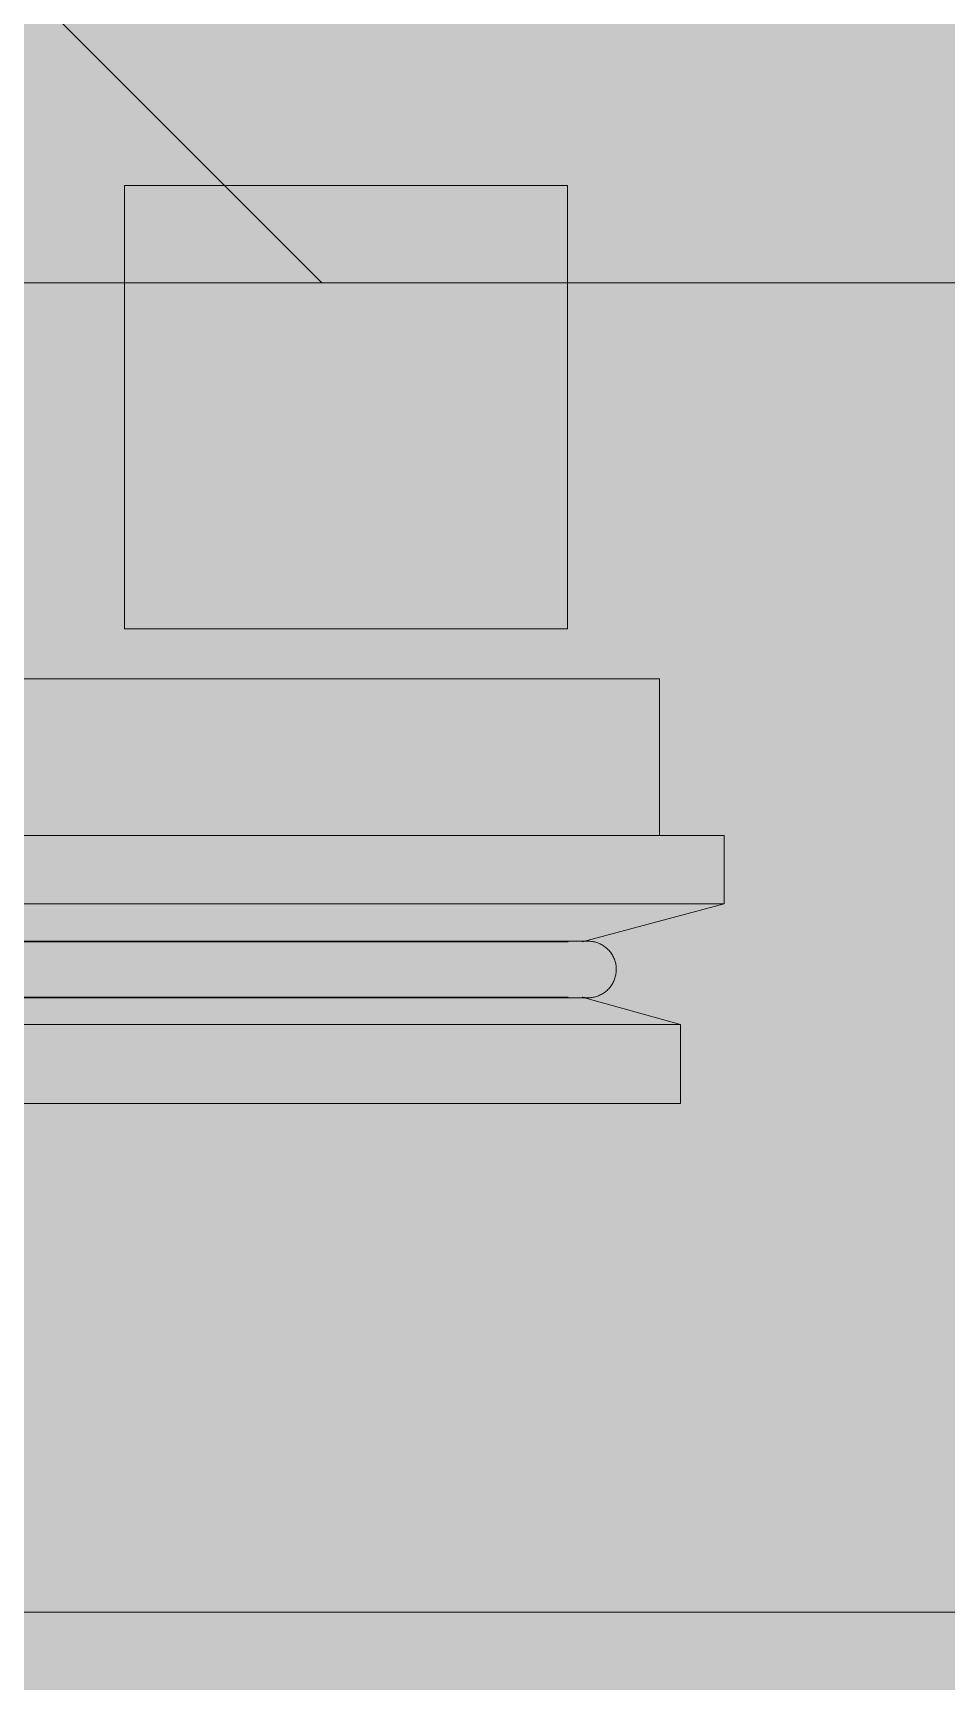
# Model space of a CAD drawing. Header units: inches. Extents: x -449 to 330, y -482 to 598.
# Drawn here: x -72.9 to -69.01, y 269.37 to 276.4 of the extents above; entities that cross this region are included whole.
import ezdxf

# ---------------------------------------------------------------- set-up
doc = ezdxf.new("R2010")
doc.units = ezdxf.units.IN
doc.header["$MEASUREMENT"] = 0
for name, color, linetype, lineweight in [('A-DETL-GENF', 92, 'Continuous', 9), ('A-WALL', 113, 'Continuous', 13), ('A-WALL-PATT', 111, 'Continuous', 13), ('I-WALL', 2, 'Continuous', 9), ('Q-SPCQ', 91, 'Continuous', 9)]:
    doc.layers.add(name, color=color, linetype=linetype, lineweight=lineweight)

# ---------------------------------------------------------------- blocks, each defined once
blk = doc.blocks.new('Hecht_PAD_AA-Arch_detached_rvt-1-Test Fit - Second Floor Plan')
at = {"layer": 'A-WALL-PATT'}
h = blk.add_hatch(dxfattribs=at)
h.set_pattern_fill('FP_17', color=256, style=0, pattern_type=2)
h.set_pattern_definition([(45, (0, 0), (-8.4853, 8.4853), []), (135, (0, 0), (-8.4853, -8.4853), [])])
h.paths.add_polyline_path([(-74.2286, 275.331), (-44.4868, 275.331), (-36.8618, 282.956), (-140.4868, 282.956), (-92.4868, 279.1435), (-140.4868, 275.331), (-75.0103, 275.331)], flags=0)
at = {"layer": 'I-WALL'}
for p, q in [((-72.951, 275.331), (-72.5102, 275.331)), ((-72.5102, 275.331), (-70.6204, 275.331)), ((-70.6204, 275.331), (-44.4868, 275.331))]:
    blk.add_line(p, q, dxfattribs=at)
blk = doc.blocks.new('schindler-3300na_traction_elevator_machine_room-less_general_purpose_front_or_front-rear_opening_2100-3500_capacity_3300bim - 3500 Front-2750691-Test Fit - Second Floor Plan')
at = {"layer": 'Q-SPCQ'}
for p, q in [((47.0079, -42.7953), (47.0079, 40.2756)), ((41.3386, -12.8034), (41.3386, -36.6929)), ((41.3386, -33.5433), (41.3386, -12.8034)), ((41.3386, -12.8034), (41.3386, -33.5433)), ((41.3386, -33.5433), (41.3386, -12.8034)), ((41.3386, -12.8034), (41.3386, -33.5433)), ((41.3386, -33.5433), (41.3386, -12.8034)), ((41.3386, -12.8034), (41.3386, -33.5433)), ((43.8444, -15.3546), (43.8444, -13.5418)), ((43.8444, -13.5418), (43.8444, -17.1438)), ((44.3594, -16.4657), (44.3594, -13.5353)), ((44.3594, -13.5353), (44.3594, -17.3302)), ((45.3193, -14.6395), (45.3193, -13.8633)), ((45.3193, -13.8633), (45.3193, -17.0545)), ((43.5083, -13.9686), (43.5083, -17.1438)), ((44.65, -14.6295), (44.65, -13.968)), ((44.65, -13.968), (44.65, -17.0545)), ((44.65, -13.9698), (44.65, -17.3302)), ((43.5083, -17.1438), (43.5083, -14.1447)), ((43.961, -15.3243), (43.961, -14.1448)), ((43.961, -14.1448), (43.961, -16.6657)), ((44.1974, -16.6657), (44.1974, -14.1448)), ((44.1974, -14.1448), (44.1974, -16.6657)), ((44.65, -14.6281), (44.65, -14.2023)), ((44.65, -15.4642), (44.65, -14.6281)), ((44.65, -15.3021), (44.65, -14.6295)), ((45.3193, -17.0545), (45.3193, -14.6395)), ((45.5322, -14.7719), (45.5322, -16.6617)), ((45.5322, -16.6617), (45.5322, -14.7719)), ((45.5322, -14.7719), (47.422, -14.7719)), ((47.422, -14.7719), (45.5322, -14.7719)), ((47.422, -14.7719), (47.422, -16.6617)), ((47.422, -16.6617), (47.422, -14.7719)), ((44.65, -17.0545), (44.65, -15.3021)), ((43.8444, -16.9314), (43.8444, -15.3546)), ((43.961, -16.6657), (43.961, -15.3243)), ((44.65, -16.4657), (44.65, -15.4642)), ((44.3594, -17.3302), (44.3594, -16.4657)), ((44.65, -17.0701), (44.65, -16.4657)), ((43.8444, -17.1438), (43.961, -16.7253)), ((44.1974, -16.7253), (44.3594, -17.3302)), ((47.422, -16.6617), (45.5322, -16.6617)), ((47.422, -16.6617), (45.5322, -16.6617)), ((43.8444, -17.1438), (43.8444, -16.9314)), ((44.65, -17.0545), (45.3193, -17.0545)), ((44.65, -17.3302), (44.65, -17.0701)), ((43.5083, -17.1438), (43.8444, -17.1438)), ((44.3594, -17.3302), (44.65, -17.3302))]:
    blk.add_line(p, q, dxfattribs=at)
at = {"layer": 'Q-SPCQ', "flags": 128}
for points in [[(43.9585, -14.3402), (43.9585, -14.4843), (43.9585, -14.6257), (43.9585, -14.7643), (43.9585, -14.8997), (43.9585, -15.0317), (43.9585, -15.1601), (43.9585, -15.2848), (43.9585, -15.4056), (43.9585, -15.5221), (43.9585, -15.6343), (43.9585, -15.742), (43.9585, -15.845), (43.9585, -15.9431), (43.9585, -16.0362), (43.9585, -16.1241), (43.9585, -16.2067), (43.9585, -16.2839), (43.9585, -16.3555), (43.9585, -16.4214), (43.9585, -16.4815), (43.9585, -16.5358), (43.9585, -16.5841), (43.9585, -16.6263), (43.9585, -16.6624), (43.9585, -16.6923), (43.9585, -16.716), (43.9585, -16.7335), (43.9585, -16.7446), (43.9585, -16.7495), (43.9585, -16.7497)], [(44.1999, -16.7497), (44.1999, -16.7466), (44.1999, -16.7371), (44.1999, -16.7214), (44.1999, -16.6993), (44.1999, -16.6711), (44.1999, -16.6366), (44.1999, -16.5961), (44.1999, -16.5494), (44.1999, -16.4968), (44.1999, -16.4382), (44.1999, -16.3739), (44.1999, -16.3038), (44.1999, -16.2281), (44.1999, -16.147), (44.1999, -16.0605), (44.1999, -15.9687), (44.1999, -15.872), (44.1999, -15.7703), (44.1999, -15.6639), (44.1999, -15.5528), (44.1999, -15.4374), (44.1999, -15.3178), (44.1999, -15.1942), (44.1999, -15.0667), (44.1999, -14.9356), (44.1999, -14.8011), (44.1999, -14.6634), (44.1999, -14.5228), (44.1999, -14.3793)], [(43.9585, -14.9356), (43.9585, -14.8011), (43.9585, -14.6634), (43.9585, -14.5228), (43.9585, -14.3793), (43.9585, -14.2334), (43.9585, -14.1708)], [(44.1999, -14.1936), (44.1999, -14.3402), (44.1999, -14.4843), (44.1999, -14.6257), (44.1999, -14.7643), (44.1999, -14.8997), (44.1999, -15.0317), (44.1999, -15.1601), (44.1999, -15.2848)], [(43.9585, -15.3178), (43.9585, -15.1942), (43.9585, -15.0667), (43.9585, -14.9356)], [(43.9585, -15.5528), (43.9585, -15.4374), (43.9585, -15.3456)], [(44.1999, -15.342), (44.1999, -15.4056), (44.1999, -15.5221), (44.1999, -15.6343), (44.1999, -15.742), (44.1999, -15.845), (44.1999, -15.9431), (44.1999, -16.0362), (44.1999, -16.1241), (44.1999, -16.204)], [(43.9585, -16.2023), (43.9585, -16.147), (43.9585, -16.0605), (43.9585, -15.9687), (43.9585, -15.872), (43.9585, -15.7703), (43.9585, -15.6639), (43.9585, -15.5528)], [(43.9585, -16.4382), (43.9585, -16.3739), (43.9585, -16.3038), (43.9585, -16.2281)], [(44.1999, -16.2139), (44.1999, -16.2839), (44.1999, -16.3555), (44.1999, -16.4214), (44.1999, -16.4815), (44.1999, -16.5358), (44.1999, -16.5841), (44.1999, -16.6263), (44.1999, -16.6624)], [(43.9585, -16.6366), (43.9585, -16.5961), (43.9585, -16.5494), (43.9585, -16.4968), (43.9585, -16.4382)], [(43.9585, -16.7497), (43.9585, -16.7466), (43.9585, -16.7371), (43.9585, -16.7214), (43.9585, -16.6993), (43.9585, -16.6711), (43.9585, -16.6366)], [(44.1999, -16.7497), (44.1998, -16.7546), (44.1995, -16.7594), (44.199, -16.7642), (44.1983, -16.769), (44.1975, -16.7737), (44.1964, -16.7784), (44.1952, -16.7831), (44.1937, -16.7877), (44.1921, -16.7923), (44.1903, -16.7967), (44.1884, -16.8011), (44.1862, -16.8055), (44.1839, -16.8097), (44.1814, -16.8138), (44.1788, -16.8179), (44.176, -16.8218), (44.173, -16.8256), (44.1699, -16.8293), (44.1667, -16.8329), (44.1633, -16.8363), (44.1597, -16.8396), (44.1561, -16.8428), (44.1523, -16.8458), (44.1484, -16.8486), (44.1444, -16.8513), (44.1403, -16.8538), (44.1361, -16.8562), (44.1318, -16.8584), (44.1274, -16.8604), (44.1229, -16.8622), (44.1184, -16.8639), (44.1138, -16.8654), (44.1091, -16.8667), (44.1044, -16.8678), (44.0997, -16.8687), (44.0949, -16.8694), (44.0901, -16.8699), (44.0853, -16.8703), (44.0805, -16.8704), (44.0756, -16.8704), (44.0708, -16.8701), (44.066, -16.8697), (44.0612, -16.8691), (44.0565, -16.8683), (44.0517, -16.8673), (44.0471, -16.8661), (44.0424, -16.8647), (44.0379, -16.8631), (44.0334, -16.8614), (44.0289, -16.8595), (44.0246, -16.8574), (44.0203, -16.8551), (44.0162, -16.8527), (44.0121, -16.8501), (44.0081, -16.8473), (44.0043, -16.8444), (44.0006, -16.8413), (43.997, -16.8381), (43.9935, -16.8348), (43.9902, -16.8313), (43.987, -16.8276), (43.9839, -16.8239), (43.9811, -16.82), (43.9783, -16.816), (43.9758, -16.812), (43.9733, -16.8078), (43.9711, -16.8035), (43.969, -16.7991), (43.9672, -16.7947), (43.9655, -16.7902), (43.9639, -16.7856), (43.9626, -16.781), (43.9614, -16.7763), (43.9605, -16.7715), (43.9597, -16.7668), (43.9591, -16.762), (43.9587, -16.7572), (43.9585, -16.7523), (43.9585, -16.7475), (43.9587, -16.7427), (43.9591, -16.7379), (43.9596, -16.7331), (43.9604, -16.7283), (43.961, -16.7253)], [(44.1999, -16.6624), (44.1999, -16.6923), (44.1999, -16.716), (44.1999, -16.7335), (44.1999, -16.7446), (44.1999, -16.7495), (44.1999, -16.7497)]]:
    blk.add_lwpolyline(points, dxfattribs=at)

msp = doc.modelspace()

# ---------------------------------------------------------------- hatches: boundary and pattern name
at = {"layer": 'A-DETL-GENF'}
h = msp.add_hatch(color=256, dxfattribs=at)
h.paths.add_polyline_path([(-64.0891, -469.419), (-42.7368, -469.419), (-42.7368, -350.919), (-260.8618, -350.919), (-260.8618, -469.419), (-82.2601, -469.419)], flags=0)
h.paths.add_polyline_path([(-259.8618, -468.669), (-259.8612, -468.6689), (-259.4813, -468.669)], flags=0)
h.paths.add_polyline_path([(-103.2497, -457.5441), (-106.0528, -457.544), (-183.3618, -457.544), (-183.3618, -415.5433), (-103.3618, -415.5433), (-103.372, -404.544), (-183.3618, -404.544), (-183.3618, -364.544), (-95.2556, -364.544), (-95.2556, -363.044), (-183.3618, -363.0109), (-183.3618, -361.544), (-53.4868, -361.544), (-53.4868, -457.544), (-103.203, -457.544)], flags=0)
h.paths.add_polyline_path([(-150.3618, -414.0433), (-183.3618, -414.0433), (-183.3618, -412.5433), (-105.9985, -412.5178), (-105.9668, -412.4429), (-106.0554, -412.1683), (-106.3618, -411.749), (-106.372, -407.544), (-183.3618, -407.544), (-183.3618, -406.044), (-104.8618, -406.044), (-104.8618, -414.0433), (-145.8585, -414.0433)], flags=0)
h.paths.add_polyline_path([(-107.8618, -411.0433), (-183.3618, -411.0433), (-183.3618, -410.044), (-107.8618, -410.044), (-107.8618, -410.324)], flags=0)
h.paths.add_polyline_path([(-445.4868, 1.2489), (-378.3618, 1.2489), (-378.3618, 254.7515), (-449.2823, 254.7515), (-449.2823, 1.2489), (-445.68, 1.2489)], flags=0)
h.paths.add_polyline_path([(-390.6118, 24.206), (-390.6118, 25.706), (-386.4868, 25.706), (-386.4868, 24.206), (-390.4868, 24.206)], flags=0)
h.paths.add_polyline_path([(-390.6118, 73.206), (-390.6118, 74.706), (-386.4868, 74.706), (-386.4868, 73.206), (-390.4868, 73.206)], flags=0)
h.paths.add_polyline_path([(-386.6118, 122.206), (-390.6118, 122.206), (-390.6118, 123.706), (-386.4868, 123.706), (-386.4868, 122.206)], flags=0)
h.paths.add_polyline_path([(-44.4868, 207.0731), (-37.5081, 204.213), (-44.4868, 173.331), (-44.4868, 203.9481)], flags=0)
h.paths.add_polyline_path([(-118.6021, 131.706), (-38.1118, 131.706), (-38.1118, 165.706), (-36.8618, 165.706), (-36.8618, 207.0731), (-44.4868, 207.0731), (-44.4868, 249.5731), (-36.8618, 249.5731), (-36.8618, 252.6981), (-44.4868, 275.331), (-36.8618, 282.956), (-140.4868, 282.956), (-92.4868, 279.1435), (-140.4868, 275.331), (-148.1118, 282.956), (-148.1118, 165.706), (-146.8618, 165.706), (-146.8618, 131.706), (-127.6876, 131.706)], flags=0)
h.paths.add_polyline_path([(-386.4868, 132.206), (-390.6118, 132.206), (-390.6118, 133.706), (-386.4868, 133.706)], flags=0)
h.paths.add_polyline_path([(-42.1118, 134.706), (-143.8618, 134.706), (-143.8618, 165.706), (-142.8618, 165.706), (-142.8618, 135.706), (-42.1118, 135.706), (-42.1118, 165.706), (-41.1118, 165.706), (-41.1118, 134.706), (-41.5126, 134.706)], flags=0)
h.paths.add_polyline_path([(-82.2601, 165.706), (-140.4868, 165.706), (-140.4868, 173.331), (-44.4868, 173.331), (-44.4868, 165.706), (-45.9181, 165.706)], flags=0)
h.paths.add_polyline_path([(-386.4868, 181.206), (-390.6118, 181.206), (-390.6118, 182.706), (-386.4868, 182.706)], flags=0)
h.paths.add_polyline_path([(-390.6118, 230.206), (-390.6118, 231.706), (-386.4868, 231.706), (-386.4868, 230.206), (-390.4868, 230.206)], flags=0)
h.paths.add_polyline_path([(-130.8618, 542.331), (-44.4868, 542.331), (-44.4868, 579.456), (-130.8618, 579.4488), (-130.8618, 573.7587)], flags=0)
h.paths.add_polyline_path([(-136.1118, 578.331), (-136.1118, 579.456), (-134.8618, 579.456), (-134.8618, 585.456), (37.8882, 585.456), (37.8882, 579.456), (-39.2368, 579.456), (-39.2368, 578.831), (41.5132, 578.831), (41.5132, 593.581), (-138.4868, 593.581), (-138.4584, 578.331), (-136.7731, 578.331)], flags=0)

# ---------------------------------------------------------------- linework, layer by layer
at = {"layer": 'A-WALL'}
msp.add_line((-140.4868, 275.331), (-44.4868, 275.331), dxfattribs=at)

# ---------------------------------------------------------------- block references
msp.add_blockref('Hecht_PAD_AA-Arch_detached_rvt-1-Test Fit - Second Floor Plan', (0, 0))
at = {"layer": 'Q-SPCQ', "rotation": 89.99999999999991}
msp.add_blockref('schindler-3300na_traction_elevator_machine_room-less_general_purpose_front_or_front-rear_opening_2100-3500_capacity_3300bim - 3500 Front-2750691-Test Fit - Second Floor Plan', (-87.2821, 228.3231), dxfattribs=at)

doc.saveas('drawing.dxf')
